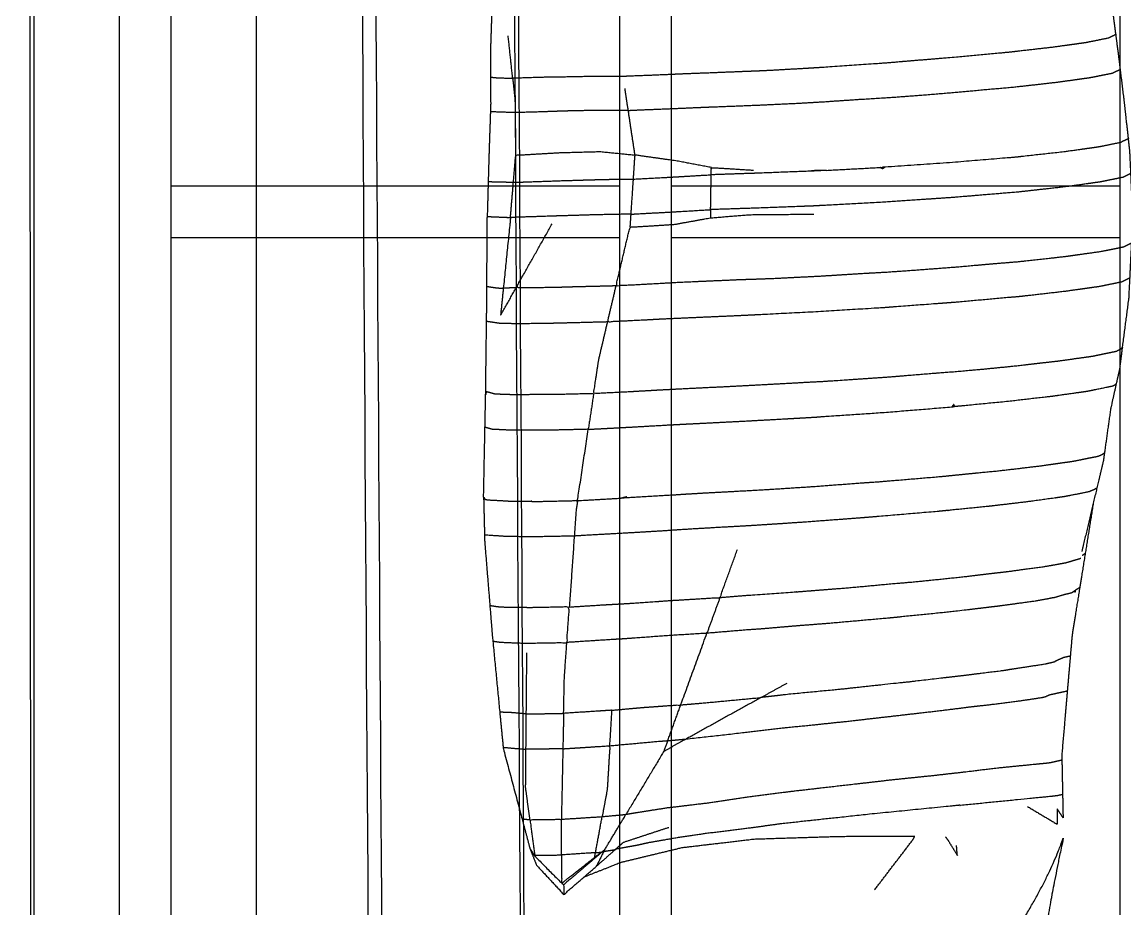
# Model space of a CAD drawing. Header units: millimetres. Extents: x 3429 to 24139, y -631 to 9878.
# Drawn here: x 7802.1 to 7866.7, y 3469.8 to 3521.7 of the extents above; entities that cross this region are included whole.
import ezdxf

# ---------------------------------------------------------------- set-up
doc = ezdxf.new("R2010")
doc.units = ezdxf.units.MM
for name, color, linetype, lineweight in [('multid_gorunus_3', 23, 'Continuous', 13), ('multid_gorunus_4', 15, 'Continuous', 9), ('multid_gorunus_5', 193, 'Continuous', 5), ('SINIR', 3, 'Continuous', 30)]:
    doc.layers.add(name, color=color, linetype=linetype, lineweight=lineweight)

# ---------------------------------------------------------------- blocks, each defined once
blk = doc.blocks.new('altlık')
at = {"layer": 'SINIR'}
blk.add_lwpolyline([(7202.782, 6086.191), (7625.316, 6086.278), (7625.32, 6186.272), (8675.317, 6186.268), (8675.317, 6032.385), (8986.536, 6032.385), (8986.536, 5221.917), (6926.031, 5220.474), (6925.315, 6086.134)], dxfattribs=at)
blk = doc.blocks.new('grup-1')
at = {"layer": 'multid_gorunus_3', "lineweight": -3}
for points, knots in [([(2561.319, 6010.6), (2561.362, 6009.603), (2561.405, 6008.606), (2561.448, 6007.592), (2561.491, 6006.577), (2561.484, 6006.128), (2561.477, 6005.68), (2561.461, 6004.681), (2561.446, 6003.682), (2561.414, 6001.685), (2561.382, 5999.687), (2561.367, 5998.689), (2561.351, 5998.09), (2561.335, 5997.071), (2561.319, 5996.053), (2561.381, 5995.073), (2561.444, 5994.093), (2561.508, 5993.093), (2561.572, 5992.093), (2561.7, 5990.093), (2561.828, 5988.093), (2561.843, 5987.858), (2561.858, 5987.622), (2561.884, 5986.842), (2561.91, 5986.062), (2561.953, 5984.771), (2561.997, 5983.479), (2561.993, 5982.734), (2561.989, 5981.988), (2561.985, 5981.198), (2561.981, 5980.408), (2561.989, 5980.181), (2561.997, 5979.954), (2562.04, 5978.667), (2562.084, 5977.381), (2562.105, 5976.626), (2562.126, 5975.871), (2562.155, 5974.849), (2562.183, 5973.827)], [-16, -16, -16, -15, -15, -14, -14, -13, -13, -12, -12, -11, -11, -10, -10, -9, -9, -8, -8, -7, -7, -6, -6, -5, -5, -4, -4, -3, -3, -2, -2, -1, -1, 0, 0, 1, 1, 2, 2, 3, 3, 3]), ([(2525.121, 5965.038), (2525.049, 5965.595), (2524.977, 5966.153), (2524.788, 5967.615), (2524.598, 5969.078), (2524.57, 5969.655), (2524.542, 5970.232), (2524.492, 5971.253), (2524.442, 5972.274), (2524.406, 5973.013), (2524.369, 5973.753), (2524.429, 5975.052), (2524.488, 5976.352), (2524.516, 5976.977), (2524.545, 5977.603), (2524.588, 5977.995), (2524.631, 5978.386), (2524.755, 5979.513), (2524.879, 5980.641), (2524.991, 5981.546), (2525.103, 5982.451), (2525.155, 5982.877), (2525.208, 5983.303), (2525.286, 5983.898), (2525.365, 5984.494), (2525.427, 5984.968), (2525.49, 5985.443), (2525.581, 5986.125), (2525.673, 5986.808), (2525.718, 5987.066), (2525.762, 5987.324), (2525.849, 5987.905), (2525.936, 5988.485)], [-11, -11, -11, -10, -10, -9, -9, -8, -8, -7, -7, -6, -6, -5, -5, -4, -4, -3, -3, -2, -2, -1, -1, 0, 0, 1, 1, 2, 2, 3, 3, 4, 4, 5, 5, 5]), ([(2525.365, 5984.494), (2525.421, 5984.461), (2525.478, 5984.427), (2525.64, 5984.348), (2525.802, 5984.27), (2526.285, 5984.173), (2526.768, 5984.075), (2526.959, 5984.038), (2527.149, 5984), (2527.351, 5983.972), (2527.553, 5983.943), (2528.303, 5983.839), (2529.053, 5983.734), (2530.093, 5983.616), (2531.132, 5983.498), (2531.333, 5983.475), (2531.535, 5983.451), (2531.782, 5983.427), (2532.029, 5983.402), (2533.35, 5983.279), (2534.67, 5983.155), (2536.195, 5983.03), (2537.72, 5982.906), (2538.088, 5982.873), (2538.456, 5982.84), (2538.808, 5982.813), (2539.159, 5982.786), (2540.814, 5982.672), (2542.47, 5982.558), (2542.98, 5982.527), (2543.49, 5982.496), (2544.528, 5982.437), (2545.565, 5982.378), (2545.952, 5982.36), (2546.338, 5982.342), (2546.785, 5982.324), (2547.231, 5982.307), (2548.367, 5982.262), (2549.502, 5982.217), (2549.989, 5982.2), (2550.475, 5982.182), (2551.205, 5982.15), (2551.936, 5982.117), (2552.928, 5982.078), (2553.92, 5982.038), (2554.098, 5982.031), (2554.275, 5982.025), (2554.409, 5982.022), (2554.543, 5982.02), (2555.364, 5982.021), (2556.184, 5982.023), (2557.093, 5982.004), (2558.002, 5981.986), (2558.16, 5981.984), (2558.317, 5981.981), (2558.592, 5981.978), (2558.867, 5981.976), (2559.78, 5981.948), (2560.692, 5981.921)], [7, 7, 7, 8, 8, 9, 9, 10, 10, 11, 11, 12, 12, 13, 13, 14, 14, 15, 15, 16, 16, 17, 17, 18, 18, 19, 19, 20, 20, 21, 21, 22, 22, 23, 23, 24, 24, 25, 25, 26, 26, 27, 27, 28, 28, 29, 29, 30, 30, 31, 31, 32, 32, 33, 33, 34, 34, 35, 35, 36, 36, 36]), ([(2561.989, 5981.988), (2561.788, 5981.968), (2561.586, 5981.948), (2561.139, 5981.934), (2560.692, 5981.921), (2560.824, 5983.162), (2560.956, 5984.403)], [9, 9, 9, 10, 10, 11, 11, 12, 12, 12]), ([(2553.94, 5980.037), (2553.594, 5980.054), (2553.248, 5980.071), (2552.433, 5980.103), (2551.619, 5980.135), (2550.851, 5980.168), (2550.084, 5980.201), (2549.789, 5980.214), (2549.494, 5980.227), (2549.432, 5980.229), (2549.371, 5980.231), (2549.228, 5980.237), (2549.085, 5980.243), (2547.735, 5980.295), (2546.386, 5980.347), (2545.217, 5980.402), (2544.049, 5980.456), (2543.354, 5980.496), (2542.658, 5980.535), (2541.511, 5980.613), (2540.364, 5980.69), (2539.496, 5980.743), (2538.627, 5980.795), (2537.762, 5980.859), (2536.897, 5980.924), (2535.816, 5981.013), (2534.735, 5981.101), (2533.89, 5981.18), (2533.044, 5981.259), (2532.231, 5981.33), (2531.418, 5981.4), (2530.778, 5981.472), (2530.138, 5981.543), (2529.48, 5981.618), (2528.823, 5981.692), (2528.269, 5981.769), (2527.715, 5981.846), (2527.292, 5981.905), (2526.869, 5981.964), (2526.617, 5982.015), (2526.365, 5982.065), (2525.969, 5982.144), (2525.574, 5982.223), (2525.413, 5982.301), (2525.252, 5982.379), (2525.177, 5982.415), (2525.103, 5982.451)], [0, 0, 0, 1, 1, 2, 2, 3, 3, 4, 4, 5, 5, 6, 6, 7, 7, 8, 8, 9, 9, 10, 10, 11, 11, 12, 12, 13, 13, 14, 14, 15, 15, 16, 16, 17, 17, 18, 18, 19, 19, 20, 20, 21, 21, 22, 22, 23, 23, 23]), ([(2560.692, 5981.921), (2560.625, 5981.293), (2560.558, 5980.665), (2560.553, 5980.287), (2560.549, 5979.909), (2560.533, 5978.664), (2560.518, 5977.419)], [0, 0, 0, 1, 1, 2, 2, 3, 3, 3]), ([(2554.132, 5981.312), (2554.036, 5980.674), (2553.94, 5980.037), (2553.743, 5978.732), (2553.546, 5977.426)], [0, 0, 0, 1, 1, 2, 2, 2]), ([(2553.94, 5980.037), (2554.283, 5980.036), (2554.627, 5980.035), (2555.244, 5980.035), (2555.86, 5980.036), (2556.586, 5980.023), (2557.311, 5980.009), (2557.675, 5979.998), (2558.038, 5979.987), (2558.452, 5979.972), (2558.866, 5979.957), (2559.707, 5979.933), (2560.549, 5979.909)], [0, 0, 0, 1, 1, 2, 2, 3, 3, 4, 4, 5, 5, 6, 6, 6]), ([(2560.549, 5979.909), (2561.153, 5979.929), (2561.757, 5979.95), (2561.877, 5979.952), (2561.997, 5979.954)], [0, 0, 0, 1, 1, 2, 2, 2]), ([(2524.631, 5978.386), (2524.692, 5978.356), (2524.754, 5978.327), (2524.927, 5978.241), (2525.1, 5978.156), (2525.596, 5978.055), (2526.092, 5977.954), (2526.249, 5977.923), (2526.405, 5977.892), (2526.62, 5977.862), (2526.835, 5977.832), (2527.619, 5977.721), (2528.404, 5977.61), (2529.655, 5977.472), (2530.907, 5977.334), (2531.038, 5977.319), (2531.17, 5977.304), (2531.345, 5977.289), (2531.519, 5977.274), (2533.218, 5977.133), (2534.916, 5976.991), (2536.901, 5976.855), (2538.886, 5976.718)], [6, 6, 6, 7, 7, 8, 8, 9, 9, 10, 10, 11, 11, 12, 12, 13, 13, 14, 14, 15, 15, 16, 16, 17, 17, 17]), ([(2549.058, 5976.694), (2550.089, 5976.89), (2551.121, 5977.086), (2552.334, 5977.256), (2553.546, 5977.426), (2553.593, 5976.721), (2553.64, 5976.015), (2553.709, 5974.989), (2553.777, 5973.964), (2553.802, 5973.584), (2553.828, 5973.205)], [0, 0, 0, 1, 1, 2, 2, 3, 3, 4, 4, 5, 5, 5]), ([(2562.126, 5975.871), (2561.68, 5975.863), (2561.234, 5975.854), (2560.942, 5975.842), (2560.65, 5975.83), (2560.584, 5976.625), (2560.518, 5977.419), (2559.192, 5977.495), (2557.865, 5977.57), (2556.712, 5977.6), (2555.559, 5977.63), (2554.553, 5977.528), (2553.546, 5977.426)], [13, 13, 13, 14, 14, 15, 15, 16, 16, 17, 17, 18, 18, 19, 19, 19]), ([(2524.488, 5976.352), (2524.562, 5976.315), (2524.635, 5976.278), (2524.794, 5976.199), (2524.953, 5976.12), (2525.393, 5976.031), (2525.833, 5975.942), (2526.049, 5975.898), (2526.265, 5975.854), (2526.626, 5975.802), (2526.987, 5975.751), (2527.632, 5975.661), (2528.278, 5975.57), (2529.078, 5975.482), (2529.878, 5975.394), (2530.478, 5975.327), (2531.079, 5975.26), (2532.107, 5975.174), (2533.135, 5975.088), (2533.969, 5975.018), (2534.803, 5974.949), (2535.666, 5974.889), (2536.529, 5974.83), (2537.802, 5974.743), (2539.075, 5974.656), (2540.671, 5974.572), (2542.267, 5974.488), (2542.677, 5974.465), (2543.087, 5974.443), (2543.387, 5974.432), (2543.688, 5974.42), (2545.178, 5974.365), (2546.668, 5974.31), (2547.665, 5974.277), (2548.661, 5974.245), (2548.881, 5974.237), (2549.101, 5974.23), (2549.105, 5973.989), (2549.109, 5973.749)], [6, 6, 6, 7, 7, 8, 8, 9, 9, 10, 10, 11, 11, 12, 12, 13, 13, 14, 14, 15, 15, 16, 16, 17, 17, 18, 18, 19, 19, 20, 20, 21, 21, 22, 22, 23, 23, 24, 24, 25, 25, 25]), ([(2543.186, 5976.484), (2544.765, 5976.423), (2546.343, 5976.362), (2546.468, 5976.358), (2546.593, 5976.353), (2546.676, 5976.35), (2546.76, 5976.348), (2547.912, 5976.309), (2549.065, 5976.271), (2549.062, 5976.482), (2549.058, 5976.694), (2547.822, 5976.617), (2546.586, 5976.54)], [0, 0, 0, 1, 1, 2, 2, 3, 3, 4, 4, 5, 5, 6, 6, 6]), ([(2553.64, 5976.015), (2552.72, 5976.064), (2551.8, 5976.113), (2551.472, 5976.131), (2551.145, 5976.149), (2550.861, 5976.166), (2550.577, 5976.183), (2549.821, 5976.227), (2549.065, 5976.271)], [0, 0, 0, 1, 1, 2, 2, 3, 3, 4, 4, 4]), ([(2560.65, 5975.83), (2560.172, 5975.845), (2559.694, 5975.86), (2558.883, 5975.89), (2558.072, 5975.919), (2557.372, 5975.94), (2556.672, 5975.961), (2556.203, 5975.975), (2555.733, 5975.989), (2555.328, 5975.998), (2554.924, 5976.006), (2554.282, 5976.011), (2553.64, 5976.015)], [0, 0, 0, 1, 1, 2, 2, 3, 3, 4, 4, 5, 5, 6, 6, 6]), ([(2524.442, 5972.274), (2524.602, 5972.193), (2524.762, 5972.111), (2524.832, 5972.076), (2524.902, 5972.04), (2525.081, 5972.004), (2525.26, 5971.967), (2525.74, 5971.869), (2526.22, 5971.771), (2526.915, 5971.674), (2527.609, 5971.576), (2527.924, 5971.531), (2528.239, 5971.487), (2528.728, 5971.43), (2529.217, 5971.374), (2530.115, 5971.275), (2531.014, 5971.175), (2531.987, 5971.095), (2532.961, 5971.014), (2533.79, 5970.939), (2534.618, 5970.864), (2535.951, 5970.762), (2537.284, 5970.661), (2538.035, 5970.609), (2538.786, 5970.557), (2539.344, 5970.527), (2539.902, 5970.497), (2541.322, 5970.409), (2542.741, 5970.321), (2544.049, 5970.256), (2545.356, 5970.19), (2545.948, 5970.168), (2546.54, 5970.146), (2546.938, 5970.133), (2547.336, 5970.121), (2548.422, 5970.074), (2549.509, 5970.027), (2550.213, 5969.995), (2550.917, 5969.964), (2551.439, 5969.934), (2551.962, 5969.904), (2552.653, 5969.866), (2553.344, 5969.828), (2553.99, 5969.796), (2554.637, 5969.765), (2554.232, 5971.485), (2553.828, 5973.205), (2552.522, 5973.286), (2551.216, 5973.367), (2550.163, 5973.558), (2549.109, 5973.749), (2547.896, 5973.845), (2546.682, 5973.942), (2544.873, 5973.953), (2543.063, 5973.963)], [8, 8, 8, 9, 9, 10, 10, 11, 11, 12, 12, 13, 13, 14, 14, 15, 15, 16, 16, 17, 17, 18, 18, 19, 19, 20, 20, 21, 21, 22, 22, 23, 23, 24, 24, 25, 25, 26, 26, 27, 27, 28, 28, 29, 29, 30, 30, 31, 31, 32, 32, 33, 33, 34, 34, 35, 35, 35]), ([(2553.777, 5973.964), (2553.529, 5973.977), (2553.28, 5973.99), (2552.238, 5974.048), (2551.197, 5974.105), (2550.293, 5974.159), (2549.389, 5974.213), (2549.245, 5974.222), (2549.101, 5974.23)], [0, 0, 0, 1, 1, 2, 2, 3, 3, 4, 4, 4]), ([(2553.777, 5973.964), (2553.95, 5973.963), (2554.124, 5973.961), (2555.038, 5973.942), (2555.953, 5973.923), (2557.014, 5973.891), (2558.075, 5973.859), (2558.202, 5973.855), (2558.33, 5973.852), (2558.478, 5973.846), (2558.626, 5973.841), (2559.724, 5973.806), (2560.822, 5973.77)], [0, 0, 0, 1, 1, 2, 2, 3, 3, 4, 4, 5, 5, 6, 6, 6]), ([(2562.162, 5973.827), (2561.492, 5973.799), (2560.822, 5973.77), (2560.832, 5973.656), (2560.841, 5973.541), (2561.041, 5971.586), (2561.24, 5969.631)], [0, 0, 0, 1, 1, 2, 2, 3, 3, 3]), ([(2562.274, 5963.577), (2562.248, 5965.631), (2562.222, 5967.684), (2562.214, 5968.333), (2562.206, 5968.983), (2562.204, 5969.359), (2562.202, 5969.734), (2562.194, 5971.756), (2562.185, 5973.777)], [1, 1, 1, 2, 2, 3, 3, 4, 4, 5, 5, 5]), ([(2554.637, 5969.765), (2555.197, 5969.75), (2555.758, 5969.735), (2556.345, 5969.722), (2556.931, 5969.709), (2557.538, 5969.69), (2558.145, 5969.671), (2558.674, 5969.664), (2559.203, 5969.656), (2559.846, 5969.656), (2560.49, 5969.655), (2559.439, 5971.523), (2558.388, 5973.39)], [0, 0, 0, 1, 1, 2, 2, 3, 3, 4, 4, 5, 5, 6, 6, 6]), ([(2524.542, 5970.232), (2524.6, 5970.202), (2524.657, 5970.173), (2524.832, 5970.084), (2525.008, 5969.996), (2525.455, 5969.905), (2525.903, 5969.813), (2526.116, 5969.77), (2526.329, 5969.726), (2526.638, 5969.683), (2526.947, 5969.639), (2527.64, 5969.541), (2528.333, 5969.443), (2529.409, 5969.319), (2530.485, 5969.195), (2530.757, 5969.165), (2531.029, 5969.135), (2531.324, 5969.111), (2531.619, 5969.086), (2533.08, 5968.953), (2534.541, 5968.82), (2534.968, 5968.788), (2535.396, 5968.755), (2536.847, 5968.647), (2538.299, 5968.538), (2538.479, 5968.524), (2538.658, 5968.509), (2538.871, 5968.494), (2539.084, 5968.48), (2540.873, 5968.37), (2542.662, 5968.26), (2544.473, 5968.167), (2546.284, 5968.074), (2546.387, 5968.068), (2546.49, 5968.063), (2546.55, 5968.06), (2546.61, 5968.057), (2547.035, 5968.036), (2547.46, 5968.015), (2548.598, 5967.966), (2549.735, 5967.917), (2550.838, 5967.867), (2551.941, 5967.818), (2552.179, 5967.804), (2552.417, 5967.791), (2552.732, 5967.773), (2553.047, 5967.756), (2554.09, 5967.705), (2555.133, 5967.654), (2554.885, 5968.709), (2554.637, 5969.765)], [6, 6, 6, 7, 7, 8, 8, 9, 9, 10, 10, 11, 11, 12, 12, 13, 13, 14, 14, 15, 15, 16, 16, 17, 17, 18, 18, 19, 19, 20, 20, 21, 21, 22, 22, 23, 23, 24, 24, 25, 25, 26, 26, 27, 27, 28, 28, 29, 29, 30, 30, 31, 31, 31]), ([(2560.49, 5969.655), (2560.946, 5968.844), (2561.403, 5968.032), (2561.322, 5968.832), (2561.24, 5969.631), (2560.865, 5969.643), (2560.49, 5969.655)], [0, 0, 0, 1, 1, 2, 2, 3, 3, 3]), ([(2562.202, 5969.734), (2561.913, 5969.691), (2561.623, 5969.647), (2561.431, 5969.639), (2561.24, 5969.631)], [18, 18, 18, 19, 19, 20, 20, 20]), ([(2524.977, 5966.153), (2525.038, 5966.103), (2525.099, 5966.054), (2525.219, 5965.99), (2525.34, 5965.926), (2525.722, 5965.847), (2526.104, 5965.769), (2526.436, 5965.7), (2526.768, 5965.632), (2527.217, 5965.569), (2527.666, 5965.506), (2528.217, 5965.428), (2528.768, 5965.351), (2529.421, 5965.277), (2530.073, 5965.203), (2530.731, 5965.126), (2531.388, 5965.05), (2532.41, 5964.95), (2533.432, 5964.851), (2534.095, 5964.792), (2534.758, 5964.733), (2535.359, 5964.688), (2535.961, 5964.643), (2537.332, 5964.529), (2538.703, 5964.415), (2540.328, 5964.305), (2541.953, 5964.196), (2542.365, 5964.17), (2542.778, 5964.145), (2543.195, 5964.124), (2543.613, 5964.102), (2545.176, 5964.017), (2546.74, 5963.931), (2547.649, 5963.885), (2548.557, 5963.838), (2549.365, 5963.799), (2550.173, 5963.76), (2551.105, 5963.712), (2552.037, 5963.664), (2552.59, 5963.632), (2553.143, 5963.601), (2553.518, 5963.58), (2553.892, 5963.559), (2554.922, 5963.508), (2555.952, 5963.456), (2555.803, 5964.449), (2555.654, 5965.442), (2555.393, 5966.548), (2555.133, 5967.654)], [7, 7, 7, 8, 8, 9, 9, 10, 10, 11, 11, 12, 12, 13, 13, 14, 14, 15, 15, 16, 16, 17, 17, 18, 18, 19, 19, 20, 20, 21, 21, 22, 22, 23, 23, 24, 24, 25, 25, 26, 26, 27, 27, 28, 28, 29, 29, 30, 30, 31, 31, 31]), ([(2555.133, 5967.654), (2556.038, 5967.631), (2556.942, 5967.607), (2557.204, 5967.601), (2557.466, 5967.595), (2557.737, 5967.587), (2558.008, 5967.578), (2558.835, 5967.566), (2559.662, 5967.554), (2560.195, 5967.554), (2560.728, 5967.554), (2561.046, 5967.556), (2561.364, 5967.558), (2561.401, 5967.56), (2561.437, 5967.562), (2561.463, 5967.569), (2561.489, 5967.576), (2561.855, 5967.63), (2562.222, 5967.684)], [0, 0, 0, 1, 1, 2, 2, 3, 3, 4, 4, 5, 5, 6, 6, 7, 7, 8, 8, 9, 9, 9]), ([(2525.121, 5965.038), (2525.235, 5964.533), (2525.349, 5964.027), (2525.512, 5963.302), (2525.675, 5962.577), (2525.857, 5961.274), (2526.04, 5959.971), (2526.071, 5959.749), (2526.102, 5959.528)], [5, 5, 5, 6, 6, 7, 7, 8, 8, 9, 9, 9]), ([(2525.349, 5964.027), (2525.398, 5963.987), (2525.448, 5963.947), (2525.495, 5963.921), (2525.543, 5963.896), (2525.693, 5963.865), (2525.844, 5963.834), (2526.452, 5963.709), (2527.06, 5963.584), (2527.883, 5963.468), (2528.707, 5963.352), (2528.879, 5963.327), (2529.051, 5963.303), (2529.255, 5963.28), (2529.459, 5963.257), (2530.536, 5963.132), (2531.613, 5963.006), (2532.933, 5962.878), (2534.253, 5962.75), (2534.54, 5962.723), (2534.828, 5962.695)], [0, 0, 0, 1, 1, 2, 2, 3, 3, 4, 4, 5, 5, 6, 6, 7, 7, 8, 8, 9, 9, 10, 10, 10]), ([(2555.952, 5963.456), (2556.109, 5962.413), (2556.265, 5961.37), (2555.549, 5961.406), (2554.833, 5961.442), (2554.136, 5961.48), (2553.439, 5961.519), (2552.411, 5961.578), (2551.382, 5961.636), (2550.887, 5961.662), (2550.391, 5961.687), (2549.961, 5961.708), (2549.531, 5961.729), (2548.198, 5961.797), (2546.865, 5961.866), (2546.167, 5961.904), (2545.469, 5961.942), (2544.374, 5962.004), (2543.278, 5962.065), (2543.084, 5962.078), (2542.89, 5962.09), (2542.625, 5962.11), (2542.36, 5962.13), (2540.586, 5962.249), (2538.812, 5962.369), (2536.894, 5962.525), (2534.975, 5962.682)], [0, 0, 0, 1, 1, 2, 2, 3, 3, 4, 4, 5, 5, 6, 6, 7, 7, 8, 8, 9, 9, 10, 10, 11, 11, 12, 12, 13, 13, 13]), ([(2555.952, 5963.456), (2556.803, 5963.436), (2557.653, 5963.415), (2557.955, 5963.409), (2558.257, 5963.402), (2558.618, 5963.403), (2558.979, 5963.405), (2559.603, 5963.399), (2560.226, 5963.393), (2560.625, 5963.396), (2561.024, 5963.399), (2561.379, 5963.416), (2561.734, 5963.432), (2561.988, 5963.503), (2562.243, 5963.573)], [0, 0, 0, 1, 1, 2, 2, 3, 3, 4, 4, 5, 5, 6, 6, 7, 7, 7]), ([(2562.395, 5957.389), (2562.395, 5957.397), (2562.395, 5957.406), (2562.354, 5959.464), (2562.313, 5961.521), (2562.294, 5962.459), (2562.276, 5963.397)], [-1, -1, -1, 0, 0, 1, 1, 2, 2, 2]), ([(2556.265, 5961.37), (2556.857, 5961.356), (2557.448, 5961.342), (2558.003, 5961.33), (2558.558, 5961.317), (2559.221, 5961.32), (2559.884, 5961.322), (2560.18, 5961.319), (2560.476, 5961.317), (2560.665, 5961.318), (2560.854, 5961.319), (2561.272, 5961.339), (2561.689, 5961.358), (2561.785, 5961.363), (2561.881, 5961.367), (2562.085, 5961.424), (2562.288, 5961.481), (2562.301, 5961.501), (2562.313, 5961.521)], [0, 0, 0, 1, 1, 2, 2, 3, 3, 4, 4, 5, 5, 6, 6, 7, 7, 8, 8, 9, 9, 9]), ([(2562.395, 5957.406), (2562.355, 5957.344), (2562.316, 5957.281), (2562.24, 5957.259), (2562.164, 5957.238), (2561.823, 5957.222), (2561.483, 5957.206), (2561.2, 5957.187), (2560.917, 5957.169), (2560.723, 5957.165), (2560.53, 5957.162), (2559.834, 5957.156), (2559.139, 5957.149), (2558.73, 5957.158), (2558.321, 5957.166), (2557.68, 5957.18), (2557.039, 5957.195), (2556.965, 5957.196), (2556.892, 5957.198), (2556.579, 5959.284), (2556.265, 5961.37)], [0, 0, 0, 1, 1, 2, 2, 3, 3, 4, 4, 5, 5, 6, 6, 7, 7, 8, 8, 9, 9, 10, 10, 10]), ([(2526.04, 5959.971), (2526.132, 5959.913), (2526.224, 5959.855), (2526.316, 5959.817), (2526.408, 5959.779), (2526.736, 5959.715), (2527.065, 5959.651), (2527.474, 5959.567), (2527.883, 5959.483), (2528.367, 5959.416), (2528.85, 5959.348), (2529.354, 5959.277), (2529.858, 5959.205), (2530.554, 5959.122), (2531.25, 5959.04), (2531.813, 5958.975), (2532.375, 5958.91), (2532.989, 5958.851), (2533.602, 5958.792), (2534.576, 5958.694), (2535.55, 5958.596), (2536.994, 5958.473), (2538.439, 5958.35), (2538.872, 5958.315), (2539.305, 5958.28), (2539.705, 5958.253), (2540.105, 5958.226), (2541.691, 5958.107), (2543.277, 5957.989), (2544.44, 5957.914), (2545.603, 5957.839), (2546.413, 5957.793), (2547.223, 5957.748), (2548.398, 5957.684), (2549.574, 5957.621), (2550.185, 5957.585), (2550.795, 5957.549), (2551.045, 5957.531), (2551.296, 5957.514), (2552.661, 5957.435), (2554.026, 5957.356)], [0, 0, 0, 1, 1, 2, 2, 3, 3, 4, 4, 5, 5, 6, 6, 7, 7, 8, 8, 9, 9, 10, 10, 11, 11, 12, 12, 13, 13, 14, 14, 15, 15, 16, 16, 17, 17, 18, 18, 19, 19, 20, 20, 20]), ([(2526.102, 5959.528), (2526.291, 5958.73), (2526.481, 5957.933), (2526.912, 5956.116), (2527.344, 5954.299), (2527.352, 5954.253), (2527.36, 5954.208)], [0, 0, 0, 1, 1, 2, 2, 2.194557, 2.194557, 2.194557]), ([(2526.481, 5957.933), (2526.556, 5957.886), (2526.63, 5957.839), (2526.791, 5957.773), (2526.952, 5957.707), (2527.523, 5957.595), (2528.094, 5957.483), (2528.218, 5957.458), (2528.343, 5957.432), (2528.49, 5957.412), (2528.637, 5957.391), (2529.467, 5957.274), (2530.296, 5957.156), (2531.442, 5957.019), (2532.589, 5956.883), (2532.684, 5956.872), (2532.78, 5956.861), (2532.885, 5956.851), (2532.989, 5956.841), (2534.058, 5956.733), (2535.127, 5956.626), (2535.517, 5956.587), (2535.906, 5956.549), (2537.573, 5956.41), (2539.241, 5956.27), (2539.478, 5956.249), (2539.716, 5956.227), (2539.986, 5956.205), (2540.256, 5956.184), (2541.869, 5956.063), (2543.483, 5955.942), (2544.128, 5955.898), (2544.773, 5955.854), (2545.769, 5955.79), (2546.765, 5955.726), (2547.087, 5955.707), (2547.408, 5955.689), (2547.875, 5955.664), (2548.341, 5955.639), (2549.659, 5955.562), (2550.977, 5955.484), (2551.517, 5955.446), (2552.058, 5955.408), (2553.116, 5955.347), (2554.175, 5955.285), (2555.38, 5955.218), (2556.586, 5955.151), (2556.835, 5955.135), (2557.085, 5955.119)], [0, 0, 0, 1, 1, 2, 2, 3, 3, 4, 4, 5, 5, 6, 6, 7, 7, 8, 8, 9, 9, 10, 10, 11, 11, 12, 12, 13, 13, 14, 14, 15, 15, 16, 16, 17, 17, 18, 18, 19, 19, 20, 20, 21, 21, 22, 22, 23, 23, 24, 24, 24]), ([(2526.688, 5957.061), (2526.925, 5955.586), (2527.162, 5954.11), (2527.323, 5953.11), (2527.483, 5952.109), (2527.706, 5950.722), (2527.929, 5949.334), (2527.983, 5948.712), (2528.037, 5948.089), (2528.124, 5947.073), (2528.212, 5946.057), (2528.373, 5944.185), (2528.535, 5942.313), (2528.531, 5942.156), (2528.528, 5941.999), (2528.508, 5941.002), (2528.488, 5940.004), (2528.474, 5939.317), (2528.46, 5938.629), (2528.46, 5938.629), (2528.46, 5938.629)], [1.231944, 1.231944, 1.231944, 2, 2, 3, 3, 4, 4, 5, 5, 6, 6, 7, 7, 8, 8, 9, 9, 10, 10, 10.000104, 10.000104, 10.000104]), ([(2556.892, 5957.198), (2556.803, 5957.203), (2556.714, 5957.207), (2555.54, 5957.272), (2554.365, 5957.337)], [0, 0, 0, 1, 1, 2, 2, 2]), ([(2556.892, 5957.198), (2556.936, 5956.903), (2556.981, 5956.608), (2557.033, 5955.863), (2557.085, 5955.119), (2557.23, 5953.043), (2557.375, 5950.967)], [0, 0, 0, 1, 1, 2, 2, 3, 3, 3]), ([(2562.395, 5957.389), (2562.369, 5956.295), (2562.342, 5955.201), (2562.337, 5954.989), (2562.332, 5954.777)], [-1, -1, -1, 0, 0, 1, 1, 1]), ([(2557.085, 5955.119), (2557.291, 5955.116), (2557.498, 5955.112), (2558.403, 5955.094), (2559.308, 5955.075), (2559.841, 5955.08), (2560.374, 5955.085), (2560.744, 5955.091), (2561.114, 5955.097), (2561.655, 5955.133), (2562.195, 5955.168), (2562.25, 5955.171), (2562.305, 5955.174), (2562.317, 5955.177), (2562.329, 5955.18), (2562.336, 5955.191), (2562.342, 5955.201)], [0, 0, 0, 1, 1, 2, 2, 3, 3, 4, 4, 5, 5, 6, 6, 7, 7, 8, 8, 8]), ([(2562.332, 5954.777), (2562.184, 5952.955), (2562.035, 5951.134), (2561.959, 5950.189), (2561.882, 5949.245), (2561.875, 5949.179), (2561.869, 5949.112), (2561.662, 5946.993), (2561.456, 5944.873), (2561.353, 5943.814), (2561.25, 5942.754)], [-4, -4, -4, -3, -3, -2, -2, -1, -1, 0, 0, 0.999914, 0.999914, 0.999914]), ([(2548.556, 5951.523), (2547.907, 5951.577), (2547.259, 5951.631), (2545.695, 5951.741), (2544.132, 5951.85), (2544.04, 5951.858), (2543.948, 5951.866), (2543.631, 5951.89), (2543.313, 5951.915), (2542.158, 5952.007), (2541.002, 5952.099), (2539.624, 5952.225), (2538.245, 5952.352), (2537.778, 5952.391), (2537.31, 5952.43), (2536.827, 5952.478), (2536.345, 5952.525), (2535.251, 5952.639), (2534.158, 5952.754), (2533.382, 5952.847), (2532.607, 5952.94), (2532.1, 5952.999), (2531.593, 5953.058), (2531.166, 5953.118), (2530.74, 5953.178), (2530.124, 5953.262), (2529.508, 5953.345), (2529.139, 5953.41), (2528.769, 5953.475), (2528.522, 5953.521), (2528.274, 5953.567), (2527.984, 5953.654), (2527.694, 5953.742), (2527.621, 5953.764), (2527.547, 5953.786), (2527.507, 5953.796), (2527.467, 5953.805), (2527.445, 5953.819), (2527.424, 5953.833)], [0, 0, 0, 1, 1, 2, 2, 3, 3, 4, 4, 5, 5, 6, 6, 7, 7, 8, 8, 9, 9, 10, 10, 11, 11, 12, 12, 13, 13, 14, 14, 15, 15, 16, 16, 17, 17, 18, 18, 19, 19, 19]), ([(2557.375, 5950.967), (2556.43, 5951.027), (2555.485, 5951.088), (2554.978, 5951.117), (2554.472, 5951.145), (2554.027, 5951.171), (2553.582, 5951.196), (2552.462, 5951.275), (2551.342, 5951.355), (2551.209, 5951.362), (2551.076, 5951.37), (2549.816, 5951.447), (2548.556, 5951.523), (2548.043, 5952.929), (2547.53, 5954.335)], [0, 0, 0, 1, 1, 2, 2, 3, 3, 4, 4, 5, 5, 6, 6, 7, 7, 7]), ([(2527.75, 5951.929), (2527.859, 5951.857), (2527.967, 5951.785), (2528.173, 5951.737), (2528.379, 5951.688), (2528.665, 5951.602), (2528.951, 5951.516), (2529.026, 5951.504), (2529.101, 5951.493), (2529.341, 5951.446), (2529.581, 5951.399), (2529.853, 5951.351), (2530.125, 5951.303), (2531.136, 5951.167), (2532.146, 5951.03), (2532.218, 5951.02), (2532.291, 5951.009), (2532.377, 5950.999), (2532.464, 5950.989), (2533.672, 5950.844), (2534.88, 5950.7), (2535.324, 5950.653), (2535.768, 5950.607), (2536.821, 5950.502), (2537.873, 5950.397), (2538.029, 5950.38), (2538.186, 5950.363), (2538.419, 5950.34), (2538.653, 5950.317), (2540.415, 5950.16), (2542.177, 5950.004), (2543.189, 5949.926), (2544.201, 5949.848), (2545.158, 5949.765), (2546.116, 5949.682), (2546.586, 5949.65), (2547.056, 5949.617), (2548.188, 5949.522), (2549.32, 5949.428)], [0, 0, 0, 1, 1, 2, 2, 3, 3, 4, 4, 5, 5, 6, 6, 7, 7, 8, 8, 9, 9, 10, 10, 11, 11, 12, 12, 13, 13, 14, 14, 15, 15, 16, 16, 17, 17, 18, 18, 19, 19, 19]), ([(2548.556, 5951.523), (2548.938, 5950.476), (2549.32, 5949.428), (2550.392, 5949.363), (2551.463, 5949.298), (2552.517, 5949.221), (2553.571, 5949.145), (2553.957, 5949.118), (2554.344, 5949.091), (2554.482, 5949.083), (2554.62, 5949.075), (2554.778, 5949.066), (2554.935, 5949.057), (2556.228, 5948.974), (2557.52, 5948.89)], [0, 0, 0, 1, 1, 2, 2, 3, 3, 4, 4, 5, 5, 6, 6, 7, 7, 7]), ([(2561.808, 5948.964), (2561.606, 5948.935), (2561.404, 5948.906), (2560.783, 5948.881), (2560.162, 5948.856), (2560.034, 5948.854), (2559.905, 5948.852), (2559.86, 5948.852), (2559.815, 5948.851), (2559.739, 5948.853), (2559.663, 5948.854), (2558.592, 5948.872), (2557.52, 5948.89), (2557.448, 5949.928), (2557.375, 5950.967), (2558.158, 5950.953), (2558.941, 5950.94), (2559.294, 5950.933), (2559.646, 5950.926), (2559.854, 5950.928), (2560.061, 5950.93), (2560.655, 5950.939), (2561.249, 5950.949), (2561.353, 5950.953), (2561.457, 5950.958), (2561.726, 5950.996), (2561.995, 5951.034)], [0, 0, 0, 1, 1, 2, 2, 3, 3, 4, 4, 5, 5, 6, 6, 7, 7, 8, 8, 9, 9, 10, 10, 11, 11, 12, 12, 13, 13, 13]), ([(2554.879, 5944.923), (2554.009, 5945.002), (2553.14, 5945.081), (2552.416, 5945.134), (2551.693, 5945.186), (2551.271, 5945.212), (2550.848, 5945.237), (2550.084, 5947.333), (2549.32, 5949.428)], [0, 0, 0, 1, 1, 2, 2, 3, 3, 4, 4, 4]), ([(2559.895, 5944.707), (2559.509, 5944.712), (2559.124, 5944.717), (2558.417, 5944.729), (2557.709, 5944.741), (2557.687, 5945.779), (2557.665, 5946.817), (2557.593, 5947.853), (2557.52, 5948.89)], [0, 0, 0, 1, 1, 2, 2, 3, 3, 4, 4, 4]), ([(2528.037, 5948.089), (2528.233, 5948.047), (2528.428, 5948.004), (2528.645, 5947.91), (2528.861, 5947.816), (2528.915, 5947.781), (2528.969, 5947.746), (2529.253, 5947.678), (2529.538, 5947.611), (2530.399, 5947.481), (2531.261, 5947.351), (2531.453, 5947.321), (2531.645, 5947.291), (2531.715, 5947.277), (2531.785, 5947.263), (2531.953, 5947.24), (2532.122, 5947.217), (2533.283, 5947.074), (2534.443, 5946.93), (2535.752, 5946.778), (2537.061, 5946.625), (2537.296, 5946.598), (2537.53, 5946.57), (2537.775, 5946.546), (2538.02, 5946.521), (2539.595, 5946.35), (2541.17, 5946.18), (2541.53, 5946.144), (2541.89, 5946.108), (2543.282, 5945.973), (2544.674, 5945.839), (2544.977, 5945.802), (2545.28, 5945.766), (2545.714, 5945.718), (2546.147, 5945.669)], [2, 2, 2, 3, 3, 4, 4, 5, 5, 6, 6, 7, 7, 8, 8, 9, 9, 10, 10, 11, 11, 12, 12, 13, 13, 14, 14, 15, 15, 16, 16, 17, 17, 18, 18, 19, 19, 19]), ([(2559.677, 5938.496), (2559.806, 5939.443), (2559.934, 5940.389), (2559.924, 5941.512), (2559.914, 5942.635), (2559.904, 5943.671), (2559.895, 5944.707), (2559.878, 5946.492), (2559.862, 5948.278)], [0, 0, 0, 1, 1, 2, 2, 3, 3, 4, 4, 4]), ([(2550.528, 5943.242), (2548.853, 5943.43), (2547.178, 5943.618), (2546.006, 5943.758), (2544.834, 5943.898), (2543.981, 5943.981), (2543.127, 5944.063), (2541.97, 5944.186), (2540.814, 5944.309), (2539.979, 5944.405), (2539.143, 5944.5), (2538.5, 5944.574), (2537.856, 5944.648), (2536.768, 5944.774), (2535.68, 5944.899), (2534.784, 5945.012), (2533.889, 5945.125), (2533.253, 5945.197), (2532.618, 5945.269), (2531.803, 5945.373), (2530.987, 5945.476), (2530.348, 5945.573), (2529.708, 5945.669), (2529.589, 5945.698), (2529.47, 5945.726), (2529.447, 5945.741), (2529.425, 5945.755), (2529.334, 5945.795), (2529.243, 5945.834), (2528.728, 5945.946), (2528.212, 5946.057)], [0, 0, 0, 1, 1, 2, 2, 3, 3, 4, 4, 5, 5, 6, 6, 7, 7, 8, 8, 9, 9, 10, 10, 11, 11, 12, 12, 13, 13, 14, 14, 15, 15, 15]), ([(2550.848, 5945.237), (2550.242, 5945.288), (2549.635, 5945.339), (2547.891, 5945.504), (2546.147, 5945.669), (2545.383, 5946.092), (2544.618, 5946.516)], [0, 0, 0, 1, 1, 2, 2, 3, 3, 3]), ([(2555.003, 5942.845), (2554.941, 5943.884), (2554.879, 5944.923), (2555.32, 5944.894), (2555.761, 5944.865), (2556.735, 5944.803), (2557.709, 5944.741)], [0, 0, 0, 1, 1, 2, 2, 3, 3, 3]), ([(2557.709, 5944.741), (2557.731, 5943.704), (2557.753, 5942.667), (2557.797, 5940.595), (2557.84, 5938.523)], [0, 0, 0, 1, 1, 2, 2, 2]), ([(2559.895, 5944.707), (2560.311, 5944.744), (2560.728, 5944.78), (2561.013, 5944.792), (2561.298, 5944.803), (2561.367, 5944.813), (2561.435, 5944.823)], [0, 0, 0, 1, 1, 2, 2, 3, 3, 3]), ([(2551.613, 5943.142), (2551.473, 5943.154), (2551.333, 5943.165), (2550.931, 5943.204), (2550.528, 5943.242), (2551.185, 5942.878), (2551.842, 5942.514)], [0, 0, 0, 1, 1, 2, 2, 3, 3, 3]), ([(2555.003, 5942.845), (2553.572, 5942.976), (2552.141, 5943.106), (2551.974, 5943.118), (2551.807, 5943.13), (2551.71, 5943.136), (2551.613, 5943.142), (2551.727, 5942.828), (2551.842, 5942.514), (2552.955, 5940.662), (2554.069, 5938.81)], [0, 0, 0, 1, 1, 2, 2, 3, 3, 4, 4, 5, 5, 5]), ([(2557.753, 5942.667), (2557.104, 5942.709), (2556.455, 5942.75), (2555.729, 5942.798), (2555.003, 5942.845), (2555.079, 5941.567), (2555.155, 5940.288), (2555.305, 5939.483), (2555.455, 5938.677)], [0, 0, 0, 1, 1, 2, 2, 3, 3, 4, 4, 4]), ([(2557.753, 5942.667), (2558.225, 5942.66), (2558.696, 5942.652), (2559.305, 5942.643), (2559.914, 5942.635)], [0, 0, 0, 1, 1, 2, 2, 2]), ([(2561.232, 5942.751), (2561.238, 5942.724), (2561.244, 5942.696), (2560.692, 5940.621), (2560.14, 5938.547), (2559.911, 5937.687), (2559.683, 5936.828)], [0.127113, 0.127113, 0.127113, 1, 1, 2, 2, 3, 3, 3]), ([(2528.528, 5941.999), (2528.884, 5941.919), (2529.239, 5941.839), (2529.29, 5941.833), (2529.341, 5941.826), (2529.377, 5941.822), (2529.414, 5941.818), (2529.803, 5941.78), (2530.191, 5941.742), (2531.31, 5941.63), (2532.43, 5941.519), (2533.209, 5941.422), (2533.989, 5941.324), (2535.118, 5941.197), (2536.246, 5941.07), (2537.276, 5940.964), (2538.305, 5940.859), (2539.471, 5940.725), (2540.637, 5940.591), (2541.662, 5940.473), (2542.687, 5940.355), (2543.533, 5940.259), (2544.378, 5940.162), (2545.68, 5939.993), (2546.982, 5939.825), (2548.108, 5939.657), (2549.233, 5939.489), (2549.918, 5939.405), (2550.603, 5939.322), (2551.114, 5939.263), (2551.626, 5939.204), (2552.533, 5939.061), (2553.44, 5938.917), (2553.725, 5938.87), (2554.01, 5938.823), (2554.04, 5938.816), (2554.069, 5938.81)], [5, 5, 5, 6, 6, 7, 7, 8, 8, 9, 9, 10, 10, 11, 11, 12, 12, 13, 13, 14, 14, 15, 15, 16, 16, 17, 17, 18, 18, 19, 19, 20, 20, 21, 21, 22, 22, 23, 23, 23]), ([(2534.46, 5939.369), (2532.467, 5939.567), (2530.473, 5939.765), (2529.781, 5939.833), (2529.089, 5939.901), (2529.024, 5939.908), (2528.959, 5939.915), (2528.868, 5939.927), (2528.778, 5939.939), (2528.633, 5939.972), (2528.488, 5940.004)], [0, 0, 0, 1, 1, 2, 2, 3, 3, 4, 4, 5, 5, 5]), ([(2534.512, 5939.363), (2534.826, 5939.33), (2535.139, 5939.298), (2537.414, 5939.072), (2539.689, 5938.846), (2541.474, 5938.653), (2543.259, 5938.46), (2544.113, 5938.367), (2544.967, 5938.275), (2545.902, 5938.146), (2546.838, 5938.018), (2548.169, 5937.853), (2549.5, 5937.687), (2550.328, 5937.563), (2551.156, 5937.44), (2551.977, 5937.296), (2552.798, 5937.153), (2553.085, 5937.086), (2553.372, 5937.019), (2554.016, 5936.904), (2554.661, 5936.789)], [0, 0, 0, 1, 1, 2, 2, 3, 3, 4, 4, 5, 5, 6, 6, 7, 7, 8, 8, 9, 9, 9.968291, 9.968291, 9.968291]), ([(2555.315, 5936.737), (2554.692, 5937.773), (2554.069, 5938.81), (2554.172, 5938.799), (2554.275, 5938.788), (2554.865, 5938.732), (2555.455, 5938.677), (2556.648, 5938.6), (2557.84, 5938.523)], [0, 0, 0, 1, 1, 2, 2, 3, 3, 4, 4, 4]), ([(2559.352, 5936.431), (2558.592, 5936.441), (2557.831, 5936.452), (2557.836, 5937.487), (2557.84, 5938.523), (2558.759, 5938.509), (2559.677, 5938.496), (2559.537, 5937.463), (2559.396, 5936.43)], [0, 0, 0, 1, 1, 2, 2, 3, 3, 4, 4, 4]), ([(2559.677, 5938.496), (2559.85, 5938.517), (2560.023, 5938.539), (2560.082, 5938.543), (2560.14, 5938.547)], [0, 0, 0, 1, 1, 2, 2, 2]), ([(2531.548, 5931.473), (2529.283, 5934.953), (2528.432, 5937.509), (2529.725, 5931.396), (2529.605, 5930.305), (2529.59, 5929.729), (2529.574, 5929.154)], [-1, -1, -1, 0, 0, 1, 1, 2, 2, 2]), ([(2535.348, 5937.512), (2535.274, 5937.412), (2535.201, 5937.313), (2534.927, 5936.87), (2534.652, 5936.427)], [0.875861, 0.875861, 0.875861, 1, 1, 2, 2, 2]), ([(2537.149, 5937.533), (2539.359, 5937.527), (2541.568, 5937.521), (2544.049, 5937.443), (2546.531, 5937.366), (2548.662, 5937.115), (2550.794, 5936.865), (2552.578, 5936.434), (2554.362, 5936.004), (2555.445, 5935.576), (2556.527, 5935.148)], [-1.777745, -1.777745, -1.777745, -1, -1, 0, 0, 1, 1, 2, 2, 2.886043, 2.886043, 2.886043]), ([(2559.683, 5936.828), (2559.608, 5936.641), (2559.534, 5936.454), (2559.414, 5936.151), (2559.293, 5935.849), (2558.496, 5934.992), (2557.699, 5934.136), (2556.749, 5934.957), (2555.799, 5935.777), (2555.254, 5936.262), (2554.709, 5936.747), (2554.457, 5936.971), (2554.205, 5937.195)], [0, 0, 0, 1, 1, 2, 2, 3, 3, 4, 4, 5, 5, 6, 6, 6]), ([(2554.709, 5936.747), (2554.997, 5936.699), (2555.285, 5936.652), (2555.326, 5936.643), (2555.368, 5936.634), (2555.583, 5936.205), (2555.799, 5935.777)], [11, 11, 11, 12, 12, 13, 13, 14, 14, 14]), ([(2555.444, 5936.628), (2556.574, 5935.671), (2557.704, 5934.715), (2557.701, 5934.426), (2557.699, 5934.136)], [0, 0, 0, 1, 1, 2, 2, 2]), ([(2555.844, 5936.583), (2555.775, 5936.589), (2555.707, 5936.596), (2555.59, 5936.608), (2555.472, 5936.621), (2555.684, 5936.464), (2555.895, 5936.308)], [0, 0, 0, 1, 1, 2, 2, 3, 3, 3]), ([(2557.831, 5936.452), (2556.976, 5936.508), (2556.12, 5936.565), (2555.982, 5936.574), (2555.844, 5936.583), (2555.869, 5936.445), (2555.895, 5936.308), (2556.859, 5935.552), (2557.823, 5934.796), (2557.827, 5935.624), (2557.831, 5936.452)], [0, 0, 0, 1, 1, 2, 2, 3, 3, 4, 4, 5, 5, 5]), ([(2559.424, 5936.433), (2559.407, 5936.406), (2559.389, 5936.38), (2558.606, 5935.588), (2557.823, 5934.796), (2557.763, 5934.755), (2557.704, 5934.715)], [0, 0, 0, 1, 1, 2, 2, 3, 3, 3])]:
    blk.add_open_spline(points, degree=2, knots=knots, dxfattribs=at)
for points in [[(2538.886, 5976.718), (2538.956, 5976.713), (2539.027, 5976.707)], [(2538.886, 5976.718), (2538.96, 5976.667), (2539.034, 5976.617)], [(2539.17, 5976.699), (2539.098, 5976.703), (2539.027, 5976.707)], [(2539.034, 5976.617), (2539.102, 5976.658), (2539.17, 5976.699)], [(2542.319, 5976.53), (2540.744, 5976.615), (2539.17, 5976.699)], [(2542.319, 5976.53), (2542.753, 5976.519), (2543.188, 5976.507)], [(2542.319, 5976.53), (2542.753, 5976.507), (2543.186, 5976.484)], [(2543.186, 5976.484), (2543.187, 5976.496), (2543.188, 5976.507)], [(2549.101, 5974.23), (2549.083, 5975.25), (2549.065, 5976.271)], [(2560.822, 5973.77), (2560.736, 5974.8), (2560.65, 5975.83)], [(2562.183, 5973.827), (2562.173, 5973.827), (2562.162, 5973.827)], [(2562.162, 5973.827), (2562.173, 5973.802), (2562.185, 5973.777)], [(2562.179, 5973.827), (2562.182, 5973.802), (2562.185, 5973.777)], [(2562.243, 5963.573), (2562.258, 5963.575), (2562.274, 5963.577)], [(2562.243, 5963.573), (2562.259, 5963.485), (2562.276, 5963.397)], [(2562.276, 5963.397), (2562.27, 5963.487), (2562.264, 5963.576)], [(2534.866, 5962.818), (2534.847, 5962.756), (2534.828, 5962.695)], [(2534.866, 5962.818), (2534.921, 5962.75), (2534.975, 5962.682)], [(2534.828, 5962.695), (2534.857, 5962.692), (2534.887, 5962.689)], [(2534.975, 5962.682), (2534.931, 5962.685), (2534.887, 5962.689)], [(2554.365, 5957.337), (2554.193, 5957.385), (2554.02, 5957.433)], [(2554.026, 5957.356), (2554.023, 5957.394), (2554.02, 5957.433)], [(2554.026, 5957.356), (2554.196, 5957.346), (2554.365, 5957.337)], [(2527.334, 5953.997), (2527.248, 5954.054), (2527.162, 5954.11)], [(2527.483, 5952.109), (2527.614, 5952.024), (2527.745, 5951.938)], [(2527.745, 5951.938), (2527.758, 5951.873), (2527.771, 5951.807)], [(2527.75, 5951.929), (2527.747, 5951.933), (2527.745, 5951.937)], [(2527.75, 5951.929), (2527.76, 5951.868), (2527.771, 5951.807)], [(2546.147, 5945.669), (2548.338, 5944.455), (2550.528, 5943.242)], [(2551.613, 5943.142), (2551.231, 5944.19), (2550.848, 5945.237)], [(2561.23, 5942.751), (2560.572, 5942.693), (2559.914, 5942.635)], [(2561.23, 5942.751), (2561.238, 5942.752), (2561.245, 5942.752)], [(2561.23, 5942.751), (2561.237, 5942.723), (2561.244, 5942.696)], [(2561.249, 5942.752), (2561.247, 5942.752), (2561.245, 5942.752)], [(2561.249, 5942.752), (2561.249, 5942.753), (2561.249, 5942.754)], [(2528.46, 5938.629), (2528.633, 5938.89), (2528.806, 5939.152)], [(2528.806, 5939.152), (2528.808, 5938.703), (2528.81, 5938.255)], [(2530.542, 5939.285), (2529.676, 5938.77), (2528.81, 5938.254)], [(2534.46, 5939.369), (2534.474, 5939.354), (2534.488, 5939.339)], [(2534.481, 5939.366), (2534.471, 5939.367), (2534.46, 5939.369)], [(2534.512, 5939.363), (2534.497, 5939.364), (2534.481, 5939.366)], [(2534.512, 5939.363), (2534.5, 5939.351), (2534.488, 5939.339)], [(2555.844, 5936.583), (2555.649, 5937.63), (2555.455, 5938.677)], [(2554.205, 5937.195), (2552.878, 5937.632), (2551.551, 5938.068)], [(2534.652, 5936.427), (2534.677, 5936.717), (2534.701, 5937.007)], [(2537.254, 5937.343), (2537.202, 5937.438), (2537.149, 5937.533)], [(2539.495, 5934.412), (2538.374, 5935.878), (2537.254, 5937.343)], [(2555.315, 5936.737), (2555.341, 5936.685), (2555.368, 5936.634)], [(2555.315, 5936.737), (2555.394, 5936.679), (2555.472, 5936.621)], [(2555.368, 5936.634), (2555.406, 5936.631), (2555.444, 5936.628)], [(2555.472, 5936.621), (2555.458, 5936.625), (2555.444, 5936.628)], [(2559.352, 5936.431), (2559.371, 5936.405), (2559.389, 5936.38)], [(2559.352, 5936.431), (2559.374, 5936.431), (2559.396, 5936.43)], [(2559.396, 5936.43), (2559.401, 5936.431), (2559.405, 5936.431)], [(2559.424, 5936.433), (2559.414, 5936.432), (2559.405, 5936.431)], [(2559.683, 5936.828), (2559.553, 5936.63), (2559.424, 5936.433)], [(2559.534, 5936.454), (2559.486, 5936.455), (2559.439, 5936.455)]]:
    blk.add_open_spline(points, degree=2, dxfattribs=at)
at = {"layer": 'multid_gorunus_4', "lineweight": -3}
for points in [[(2525.124, 5736.527), (2525.124, 6204.332), (2522.124, 6204.332), (2522.124, 5736.527)], [(2583.709, 5736.527), (2583.709, 6204.332), (2580.709, 6204.332), (2580.709, 5736.527)], [(2554.417, 5739.527), (2554.417, 6201.332), (2551.417, 6201.332), (2551.417, 5739.527)]]:
    blk.add_lwpolyline(points, close=True, dxfattribs=at)
for points in [[(2551.417, 5972.599), (2525.124, 5972.599), (2525.124, 5975.599), (2551.417, 5975.599)], [(2554.417, 5975.599), (2580.709, 5975.599), (2580.709, 5972.599), (2554.417, 5972.599)]]:
    blk.add_lwpolyline(points, dxfattribs=at)
for points, knots in [([(2554.145, 6145.32), (2555.134, 6143.707), (2556.123, 6142.093), (2556.172, 6142.014), (2556.221, 6141.934), (2557.188, 6140.203), (2558.155, 6138.473), (2558.144, 6138.469), (2558.132, 6138.465), (2559.026, 6136.701), (2559.92, 6134.936), (2560.739, 6133.14), (2561.559, 6131.344), (2562.303, 6129.519), (2563.047, 6127.695), (2563.715, 6125.844), (2564.383, 6123.993), (2564.973, 6122.118), (2565.563, 6120.244), (2566.074, 6118.35), (2566.586, 6116.455), (2567.018, 6114.543), (2567.45, 6112.631), (2567.803, 6110.705), (2568.155, 6108.779), (2568.427, 6106.841), (2568.699, 6104.903), (2568.89, 6102.956), (2569.081, 6101.01), (2569.19, 6099.058), (2569.3, 6097.106), (2569.329, 6095.152), (2569.357, 6093.197), (2568.694, 5909.984), (2567.804, 5842.416), (2567.669, 5840.465), (2567.535, 5838.515), (2567.32, 5836.571), (2567.104, 5834.627), (2566.808, 5832.693), (2566.512, 5830.758), (2566.135, 5828.837), (2565.759, 5826.915), (2565.302, 5825.009), (2564.846, 5823.102), (2564.31, 5821.214), (2563.775, 5819.326), (2563.162, 5817.46), (2562.548, 5815.593), (2561.857, 5813.751), (2561.166, 5811.908), (2560.399, 5810.093), (2559.632, 5808.278), (2558.79, 5806.492), (2557.948, 5804.707), (2557.032, 5802.954), (2556.116, 5801.201), (2556.127, 5801.196), (2556.138, 5801.192), (2555.15, 5799.474), (2554.162, 5797.756), (2553.955, 5797.428), (2553.748, 5797.099), (2552.895, 5795.748), (2552.043, 5794.396)], [0, 0, 0, 1, 1, 2, 2, 3, 3, 4, 4, 5, 5, 6, 6, 7, 7, 8, 8, 9, 9, 10, 10, 11, 11, 12, 12, 13, 13, 14, 14, 15, 15, 16, 16, 17, 17, 18, 18, 19, 19, 20, 20, 21, 21, 22, 22, 23, 23, 24, 24, 25, 25, 26, 26, 27, 27, 28, 28, 29, 29, 30, 30, 31, 31, 32, 32, 32]), ([(2546.991, 6141.246), (2547.721, 6140.055), (2548.452, 6138.864), (2548.677, 6138.496), (2548.903, 6138.128), (2549.793, 6136.535), (2550.683, 6134.942), (2551.506, 6133.317), (2552.329, 6131.692), (2553.084, 6130.038), (2553.839, 6128.384), (2554.524, 6126.703), (2555.21, 6125.022), (2555.824, 6123.317), (2556.439, 6121.613), (2556.983, 6119.887), (2557.526, 6118.16), (2557.997, 6116.415), (2558.468, 6114.671), (2558.867, 6112.91), (2559.265, 6111.149), (2559.589, 6109.375), (2559.914, 6107.6), (2560.164, 6105.815), (2560.415, 6104.031), (2560.591, 6102.238), (2560.766, 6100.445), (2560.868, 6098.648), (2560.969, 6096.85), (2560.976, 6096.85), (2560.984, 6096.85), (2561.01, 6095.05), (2561.036, 6093.25), (2560.378, 5910.19), (2559.491, 5842.776), (2559.484, 5842.776), (2559.476, 5842.777), (2559.352, 5840.98), (2559.229, 5839.184), (2559.03, 5837.394), (2558.832, 5835.603), (2558.559, 5833.822), (2558.286, 5832.04), (2557.939, 5830.27), (2557.592, 5828.5), (2557.172, 5826.745), (2556.752, 5824.989), (2556.259, 5823.25), (2555.766, 5821.511), (2555.201, 5819.792), (2554.636, 5818.073), (2553.999, 5816.376), (2553.363, 5814.679), (2552.656, 5813.007), (2551.95, 5811.335), (2551.174, 5809.691), (2550.399, 5808.046), (2549.555, 5806.432), (2548.712, 5804.817), (2547.801, 5803.235), (2546.891, 5801.653), (2546.666, 5801.297), (2546.442, 5800.94), (2545.691, 5799.75), (2544.941, 5798.559)], [0, 0, 0, 1, 1, 2, 2, 3, 3, 4, 4, 5, 5, 6, 6, 7, 7, 8, 8, 9, 9, 10, 10, 11, 11, 12, 12, 13, 13, 14, 14, 15, 15, 16, 16, 17, 17, 18, 18, 19, 19, 20, 20, 21, 21, 22, 22, 23, 23, 24, 24, 25, 25, 26, 26, 27, 27, 28, 28, 29, 29, 30, 30, 31, 31, 32, 32, 32]), ([(2558.276, 5832.043), (2558.549, 5833.824), (2558.822, 5835.605), (2559.02, 5837.395), (2559.218, 5839.185), (2559.342, 5840.981), (2559.466, 5842.777), (2560.352, 5910.191), (2561.011, 6093.25), (2560.985, 6095.05), (2560.959, 6096.849), (2560.857, 6098.647), (2560.756, 6100.444), (2560.581, 6102.237), (2560.405, 6104.029), (2560.154, 6105.814), (2559.904, 6107.598)], [-4, -4, -4, -3, -3, -2, -2, -1, -1, 0, 0, 1, 1, 2, 2, 3, 3, 4, 4, 4]), ([(2568.743, 6108.78), (2569.015, 6106.842), (2569.287, 6104.903), (2569.478, 6102.956), (2569.669, 6101.009), (2569.778, 6099.056), (2569.888, 6097.104), (2569.917, 6095.149), (2569.945, 6093.194), (2569.282, 5909.98), (2568.392, 5842.411), (2568.257, 5840.46), (2568.123, 5838.509), (2567.907, 5836.564), (2567.692, 5834.62), (2567.396, 5832.685), (2567.099, 5830.75)], [0, 0, 0, 1, 1, 2, 2, 3, 3, 4, 4, 5, 5, 6, 6, 7, 7, 8, 8, 8])]:
    blk.add_open_spline(points, degree=2, knots=knots, dxfattribs=at)
at = {"layer": 'multid_gorunus_5', "lineweight": -3}
for points in [[(2588.709, 5736.527), (2588.709, 6019.123), (2588.709, 6204.332)], [(2575.709, 6017.314), (2575.709, 5899.069), (2575.709, 5878.212)]]:
    blk.add_open_spline(points, degree=2, dxfattribs=at)

msp = doc.modelspace()

# ---------------------------------------------------------------- block references
msp.add_blockref('altlık', (876.815, -1992.075))
at = {"xscale": -1}
msp.add_blockref('grup-1', (10391.554, -2463.465), dxfattribs=at)

doc.saveas('drawing.dxf')
